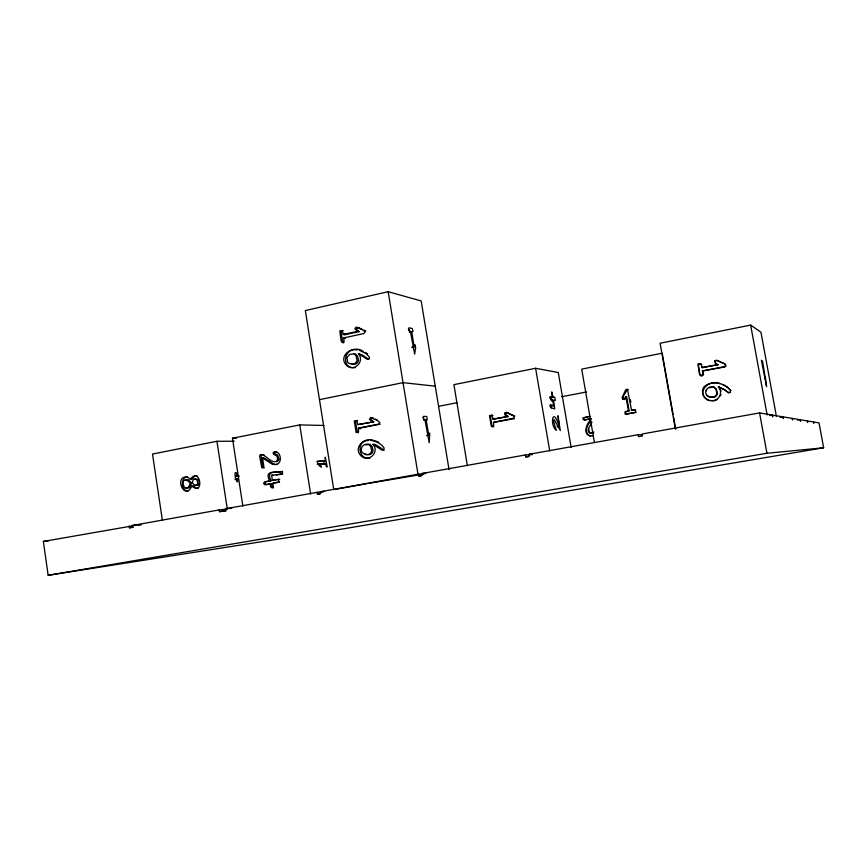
<?xml version="1.0" encoding="UTF-8"?>
<svg xmlns="http://www.w3.org/2000/svg" width="867" height="867" viewBox="0 0 867 867"><rect width="100%" height="100%" fill="white"/><g stroke="black" fill="none" stroke-linecap="round" stroke-linejoin="round"><path stroke-width="1.3" d="M588.91 429.414L588.877 430.801A2.926 2.85 -89.4 0 0 591.131 433.251M424.169 420.083L423.421 417.157M426.477 435.635L428.699 435.223L428.948 433.327L429.761 433.077L429.198 442.744L424.949 419.801L423.519 419.292L423.009 417.211L423.595 416.366L426.737 416.507L427.268 419.78L423.952 420.267M409.733 332.18L408.986 329.222M411.966 347.309L414.166 346.843L414.437 345.066L415.271 344.968L415.629 347.819L414.643 354.159L410.416 331.346L408.953 330.598L408.444 328.506L409.04 327.802L412.269 328.517L413.017 331.465L409.473 332.083M725.896 366.297L725.365 364.194L722.905 363.024M703.213 375.021L703.18 372.225M720.455 395.84L720.921 394.333M198.576 487.904L196.159 488.251L193.308 485.964L191.748 486.062C184.931 502.058 172.977 475.224 187.716 477.023M706.345 390.876L706.724 389.901M188.54 490.722C178.765 492.153 181.582 470.575 190.35 479.278C200.266 465.731 204.764 496.726 191.748 486.062M592.009 422.164L588.845 427.886L588.249 430.78A2.926 2.861 -89.4 0 0 590.503 433.24L593.57 432.806M590.752 419.704C586.721 423.107 582.245 434.855 590.633 435.949M590.752 420.853C587.533 424.418 583.513 432.752 589.668 435.7M636.194 412.367L625.822 414.285L625.66 411.879L629.117 410.806L626.635 396.652L625.941 396.555L623.763 399.373M552.073 400.998L551.51 397.736L549.776 397.541L554.739 397.119L555.411 400.261L551.412 400.608M593.852 431.983L591.695 433.24M625.497 398.668L624.457 399.47L622.669 399.232L622.148 397.379L625.616 389.987L626.603 389.272L628.196 389.608M627.296 389.391L623.189 396.598L623.362 399.319M262.181 454.514L261.303 455.056L261.184 456.703L262.701 466.489L264.197 467.963M506.501 412.41L505.385 414.144L508.192 416.442L494.017 419.129L492.955 419.086L491.914 415.412L489.508 415.586L491.361 426.597L493.702 426.076L493.507 422.37L514.25 418.035L513.773 416.019L506.371 412.345M185.354 480.155L186.448 479.559M717.421 399.459L714.072 400.684L709.65 400.521M194.945 479.158L198.077 479.234L199.269 481.694L198.608 484.967L194.652 485.563L192.311 482.67L193.395 479.245L195.465 478.866L197.286 480.296L197.698 484.122L196.061 485.531M701.923 375.855L702.703 375.563M728.876 392.686L730.393 391.884L730.469 390.41L726.817 386.845L723.013 384.775M730.393 392.513L728.193 392.567L724.292 389.662L718.385 386.866C723.544 392.09 718.841 401.649 711.514 400.695M275.749 464.528C283.542 463.65 280.583 448.943 273.192 452.357L273.365 454.005L277.126 456.259L277.57 459.12A3.338 3.002 89.5 0 1 275.045 461.732C269.474 461.721 266.169 455.002 260.75 454.546L259.862 455.088L259.753 456.736L261.769 467.725L263.319 467.79L263.85 466.652L262.593 457.993L264.023 457.949L274.817 464.571M365.646 444.89L370.101 444.316L372.127 446.505L373.048 450.602A4.487 4.14 89.6 0 1 369.396 454.568L365.668 454.666L362.113 452.476C359.642 448.694 362.623 444.175 366.936 444.121L368.648 444.327L370.686 446.527L371.607 450.634A4.498 4.151 89.6 0 1 367.944 454.611M709.358 387.733L713.649 386.964L715.871 389.12L716.89 393.195A4.508 4.465 -28 0 1 712.945 397.205L708.274 396.587L706.605 395.168C703.809 391.19 707.472 386.79 711.807 386.78L714.18 387.105L716.402 389.25L717.421 393.315A4.498 4.454 -27.6 0 1 713.476 397.314L708.816 396.696L707.158 395.276M368.085 440.555C355.903 440.566 358.32 460.507 369.938 457.96M629.117 410.806L624.966 411.814L625.129 414.231L635.522 412.302L635.511 410.405L634.341 409.755M449.041 469.621L421.178 300.936L388.167 291.702L305.336 310.549L333.752 489.649M343.332 334.456L357.724 331.302L359.198 331.584L344.838 334.727L343.332 334.456L342.281 330.609L339.842 330.858L341.089 340.829L342.227 342.671L344.069 341.782L343.885 337.892L364.097 333.481L365.126 331.855L362.634 329.818L356.023 327.087L354.885 328.94L357.724 331.302M319.468 399.654L403.025 382.65L435.256 386.194M776.42 416.388L760.955 332.234L750.659 325.092L660.101 343.234L675.295 428.569M571.158 447.459L558.261 372.507L535.611 368.28L453.907 384.655L467.378 465.709M234.22 441.227L216.945 441.281L152.505 454.037L162.389 520.417M242.868 506.1L232.454 438.214L299.754 424.906L323.965 425.459M438.626 406.309L457.223 402.667M372.322 421.774L369.45 419.325L370.599 417.493L377.275 420.397L379.8 422.511L378.76 424.115L358.364 428.081L358.548 432.004L356.153 432.546L354.289 420.907L356.738 420.723L357.8 424.613L373.764 421.828L370.903 419.379L371.065 418.154L372.962 417.558M373.764 421.828L357.8 424.613M361.106 427.865L380.19 424.158M701.804 367.5L718.06 364.671L702.368 367.684L700.634 363.652L697.968 363.869L699.376 373.861L700.048 375.422L701.197 375.888M549.949 397.227L552.116 396.815L551.715 391.906L553.016 396.923M561.621 396.75L586.569 391.96M701.685 364.563L699.702 363.49L698.347 365.17L699.94 374.035L701.36 375.682L702.866 374.067L702.422 370.946L724.53 366.708L725.646 365.094L724.855 363.999M725.029 366.893L702.422 370.946M550.393 406.32L553.645 405.702L552.68 400.088L550.686 399.795L550.209 398.224L550.339 396.609L552.116 396.815M492.955 419.086L508.192 416.442M514.478 418.642L493.507 422.37M325.634 463.563L317.398 464.3L325.634 463.563L326.295 466.771L327.249 466.966L325.266 457.158L325.179 460.756L317.289 461.45M234.87 479.169L237.46 478.692C238.49 487.417 233.917 475.82 235.282 472.558L236.355 472.732L237.027 475.907M590.037 416.247L583.025 417.851L582.982 419.379L584.596 419.921M589.462 416.507L583.664 417.894L583.621 419.411L585.268 419.877L590.882 418.837M627.502 389.489L631.523 410.167L635.706 410.015M634.091 409.885L631.523 410.167M584.629 419.845L591.381 418.588M557.037 426.857L559.193 426.456L557.958 415.748L560.31 430.585L554.273 419.639A3.761 0.954 79.4 0 0 553.731 421.926L556.224 430.26C549.624 425.556 552.582 404.694 559.193 426.456M282.49 471.323C276.649 473.371 265.291 469.275 271.089 480.752L264.435 481.814L263.601 483.461L264.89 484.751L271.544 483.688L272.108 486.734L273.593 487.893M282.501 474.151L271.62 475.311L272.401 480.34L278.361 479.321L279.087 481.705L272.856 483.287L273.289 486.463L272.184 488.002L270.688 486.842L270.136 483.786M271.089 480.752L265.855 481.716L265.02 483.363L266.31 484.653L271.544 483.688M279.608 482.204L272.856 483.287M780.463 417.341L783.107 416.864L792.037 418.36L792.622 419.996L792.33 418.414L800.078 419.704L800.609 421.232L800.339 419.747L807.025 420.874L807.73 422.337L807.47 420.95L813.376 421.936L813.82 423.28L813.571 421.969L819.022 422.879L823.65 447.773L343.874 528.762L48.162 575.298L43.35 541.452L135.805 525.315M129.172 526.052L129.432 527.786L132.413 527.244L132.152 525.521L219.221 509.894L227.002 509.102M219.221 509.894L219.492 511.66L225.756 510.544L225.485 508.766L317.105 492.326L323.673 491.741M317.105 492.326L317.398 494.136L320.692 493.551L320.4 491.73L418.501 474.13L425.09 473.664M418.501 474.13L418.804 475.994L422.283 475.365L421.98 473.501L525.391 454.947L532.132 454.666M525.391 454.947L525.716 456.855L529.379 456.205L529.054 454.286L638.22 434.703L642.274 434.757M769.755 415.542L772.399 415.076L772.735 416.919L772.009 415.011L759.568 412.92L642.089 433.999L642.436 435.96L638.567 436.654L638.22 434.703M335.063 489.411L366.676 483.743M369.309 483.266L423.28 474.151M780.127 417.287L782.782 416.81L783.421 418.577L783.107 416.864M797.445 420.17L800.078 419.704M48.162 575.298L766.937 453.268L823.65 447.773M276.356 474.921L282.577 473.599L282.36 471.518C276.53 473.263 263.579 469.069 269.67 480.838M43.35 541.452L48.715 540.824M129.432 527.786L133.41 527.331M132.152 525.521L141.408 524.492M138.46 525.023L141.115 524.73M219.492 511.66L225.973 510.988M225.485 508.766L231.922 508.116M357.334 349.965C343.245 347.06 340.807 369.505 355.394 367.586M317.398 494.136L320.021 493.897M320.4 491.73L324.442 491.372M276.616 451.729L274.601 452.336L274.427 453.387L277.7 455.164L278.968 459.077A3.327 3.002 89.5 0 1 276.443 461.688M418.804 475.994L421.438 475.788M421.98 473.501L425.903 473.23M272.401 480.34L279.759 479.234M271.62 475.311L273.029 475.224M235.683 476.33L239.411 476.124M190.35 479.278L191.9 479.191L194.186 476.46L197.448 476.146M525.716 456.855L528.404 456.736M529.054 454.286L531.72 454.189M277.158 464.474L272.466 464.365L262.593 457.993M590.015 435.949L593.006 435.863M325.179 460.756L317.105 461.407C317.3 463.412 319.728 467.042 321.408 467.085L320.096 463.802M493.605 426.889L492.423 426.629L491.817 425.133L490.397 416.691L491.622 415.109L492.965 415.466M374.284 440.696C364.053 435.884 352.11 448.683 361.875 456.606C369.624 462.501 379.583 451.501 373.005 444.294L376.527 445.107L384.081 450.255M343.18 330.544L341.36 331.14L341.175 332.245L342.595 341.078L343.733 342.931M717.172 360.434L715.112 361.051L715.817 363.425M232.454 438.214L236.518 438.225M357.616 420.397L355.773 420.95L355.589 422.066L357.02 430.986L358.169 432.871M358.364 428.081L359.838 428.103L360.022 429.219M720 383.637C708.707 378.489 695.074 393 708.48 400.142M363.035 351.352C353.075 344.026 336.331 356.619 347.353 366.156C355.123 371.78 364.866 360.759 358.396 353.66L361.929 354.668L368.789 359.491M772.399 415.076L782.782 416.81M343.885 337.892L345.391 338.152M370.437 440.273C375.736 440.891 381.101 443.536 384.124 448.022L383.604 450.006L382.033 450.157L373.005 444.294M718.385 386.866L724.801 389.792L728.692 392.686M710.192 400.619C703.722 400.24 700.168 391.689 704.102 386.747C711.785 379.919 724.899 382.954 730.957 390.54M353.866 353.855L355.557 354.029L357.572 356.153L358.483 360.206A4.465 4.097 -83 0 1 354.863 364.227L350.604 363.652M723.414 363.23L717.616 360.596M365.105 453.896L367.131 454.622M721.615 362.634L716.641 360.228L714.581 360.845L715.297 363.23L718.06 364.671M358.396 353.66L367.337 359.285L369.353 358.58L369.418 357.106L366.102 353.584L359.415 350.29M362.449 329.525L360.065 328.29M359.285 327.726L357.497 327.39L356.359 329.222L359.198 331.584M509.763 413.884L514.781 416.084M508.279 412.768L504.507 412.909L505.147 415.185L507.162 416.388M375.476 440.913L378.716 442.246M553.645 405.702L550.404 404.672L549.916 405.474L550.794 407.75L554.75 408.91L553.58 400.196M375.378 419.119L377.047 419.823M263.145 454.546L264.175 455.012M186.492 479.668L190.101 482.952L189.613 485.087L187.987 487.72L185.44 488.208L184.346 487.59L182.959 482.908L183.793 480.242L188.063 479.581L191.661 482.865L189.548 487.612L187.012 488.11L185.917 487.492M195.194 484.978L196.202 485.466M364.097 330.099L365.874 331.053M365.256 352.446L367.565 353.812M718.906 386.996L721.051 391.071M374.457 444.283L375.032 445.28M702.151 366.752L702.368 367.684M493.832 418.241L494.017 419.129M344.654 333.795L344.838 334.727M750.659 325.092L767.132 414.957M759.568 412.92L766.937 453.268M673.117 414.556L662.193 353.205L581.703 369.136L594.394 442.311M673.594 417.222L675.729 429.219M630.342 399.644L630.808 402.288M625.941 396.555L628.434 410.741M551.13 405.442L551.531 407.761M535.611 368.28L549.754 451.003M411.662 331.617L414.166 346.843M426.174 419.845L428.699 435.223M388.167 291.702L418.046 474.531M323.619 460.583L324.193 464.203M299.754 424.906L310.635 494.071M216.945 441.281L227.273 508.896M412.302 346.789L412.389 347.7M346.876 357.648L347.602 362.048L349.108 363.457L353.378 364.032A4.476 4.107 -83 0 0 357.009 360L356.088 355.936L354.072 353.801L349.65 354.473L346.876 357.648M765.279 376.842L765.431 379.226L762.548 361.203L761.389 360.271L766.58 386.617L765.279 376.842"/></g></svg>
